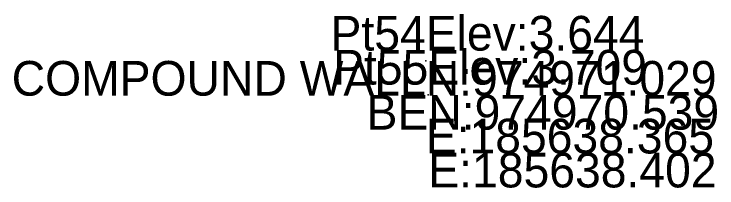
# Model space of a CAD drawing. Header units: metres. Extents: x 179047 to 185643, y 974969 to 975364.
# Drawn here: x 185632.42 to 185642.57, y 974969.2 to 974971.71 of the extents above; entities that cross this region are included whole.
import ezdxf
from ezdxf.enums import TextEntityAlignment as Align

# ---------------------------------------------------------------- set-up
doc = ezdxf.new("R2010")
doc.units = ezdxf.units.M
doc.header["$MEASUREMENT"] = 0
for name, color, linetype, lineweight in [('BE', 5, 'Continuous', 0), ('Code', 2, 'Continuous', 0), ('COMPOUND WALL', 5, 'Continuous', 0), ('Coordinate', 5, 'Continuous', 0), ('Height', 5, 'Continuous', 0), ('Name', 3, 'Continuous', 0)]:
    doc.layers.add(name, color=color, linetype=linetype, lineweight=lineweight)
doc.styles.get("Standard").update_dxf_attribs({"font": '', "height": 2.5})
doc.styles.get('Standard').set_extended_font_data('txt')

msp = doc.modelspace()

# ---------------------------------------------------------------- linework, layer by layer
at = {"layer": 'BE'}
msp.add_point((185638.402, 974970.539, 3.709), dxfattribs=at)
at = {"layer": 'COMPOUND WALL'}
msp.add_point((185638.365, 974971.029, 3.644), dxfattribs=at)

# ---------------------------------------------------------------- texts
at = {"layer": 'Code', "color": 2}
for s, p in [('COMPOUND WALL', (185638.365, 974971.029, 3.644)), ('BE', (185638.402, 974970.539, 3.709))]:
    msp.add_text(s, height=0.5, dxfattribs=at).set_placement(p, align=Align.TOP_RIGHT)
at = {"layer": 'Coordinate', "color": 5, "char_height": 0.5, "width": 6, "attachment_point": 1}
for s, insert in [('N:974971.029\\PE:185638.365', (185638.365, 974971.029, 3.644)), ('N:974970.539\\PE:185638.402', (185638.402, 974970.539, 3.709))]:
    msp.add_mtext(s, dxfattribs=dict(at, insert=insert))
at = {"layer": 'Height', "color": 5}
for s, p in [('Elev:3.644', (185638.365, 974971.029, 3.644)), ('Elev:3.709', (185638.402, 974970.539, 3.709))]:
    msp.add_text(s, height=0.5, dxfattribs=at).set_placement(p, align=Align.BOTTOM_LEFT)
at = {"layer": 'Name', "color": 3}
for s, p in [('Pt54', (185638.365, 974971.029, 3.644)), ('Pt55', (185638.402, 974970.539, 3.709))]:
    msp.add_text(s, height=0.5, dxfattribs=at).set_placement(p, align=Align.BOTTOM_RIGHT)

doc.saveas('drawing.dxf')
